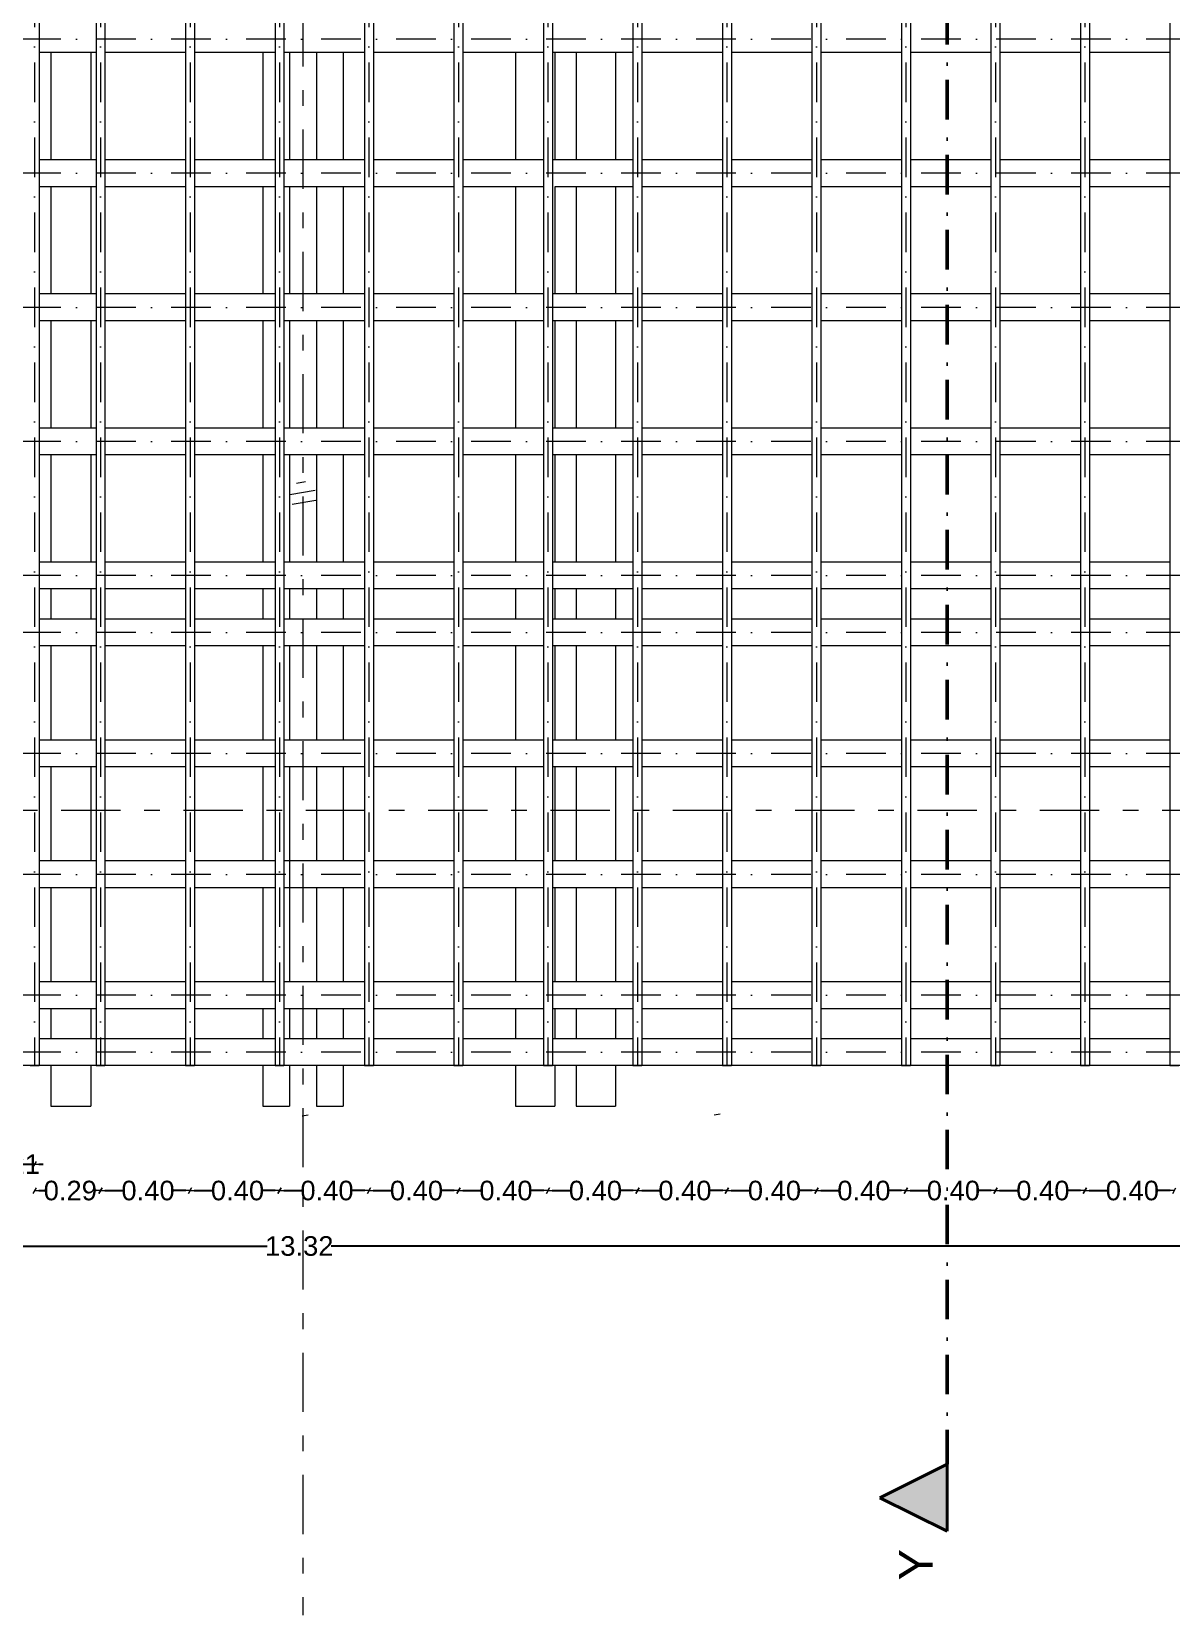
# Model space of a CAD drawing. Header units: millimetres. Extents: x -71878 to 121433, y -67383 to 83273.
# Drawn here: x -28382 to -23288, y 7515 to 14594 of the extents above; entities that cross this region are included whole.
import ezdxf

# ---------------------------------------------------------------- set-up
doc = ezdxf.new("R2010")
doc.units = ezdxf.units.MM
doc.header["$MEASUREMENT"] = 0
doc.set_wipeout_variables(frame=1)
for name, pattern in [('Dot & Dashed', [335.138881, 176.388884, -88.194442, 0, -70.555556]), ('Double Dashed', [546.805537, 264.583325, -105.833328, 70.555556, -105.833328]), ('Wipeout_Contour', [1000, 0, -1000])]:
    doc.linetypes.add(name, pattern=pattern)
for name, color, linetype, lineweight in [('ACOTACIONES', 7, 'Continuous', 9), ('COLUMNAS_Pluma_Nº__6', 255, 'Continuous', 0), ('CORTES_Pluma_Nº__1', 7, 'Continuous', 0), ('CORTES_Pluma_Nº__101', 7, 'Continuous', 40), ('CORTES_Pluma_Nº__121', 7, 'Continuous', 50), ('EJES_Pluma_Nº__21', 7, 'Continuous', 5), ('ENTIRADO_Pluma_Nº__21', 7, 'Continuous', 5), ('Vigas_Pluma_Nº__21', 7, 'Continuous', 5)]:
    doc.layers.add(name, color=color, linetype=linetype, lineweight=lineweight)
doc.layers.add('COLUMNAS', color=7, linetype='Continuous')
doc.layers.add('CORTES', color=7, linetype='Continuous')
doc.layers.add('ENTIRADO_Pluma_Nº__24', color=7, linetype='Continuous', lineweight=5, true_color=0x969696)
doc.layers.add('Vigas_Pluma_Nº__24', color=7, linetype='Continuous', lineweight=5, true_color=0x969696)
doc.styles.add('Estilo_Generado_2', font='Arial.ttf')
doc.dimstyles.new('Estilo_Generado__1', dxfattribs={"dimtxt": 87.5, "dimasz": 19, "dimexe": 0.18, "dimexo": 0, "dimgap": 0.09, "dimtad": 0, "dimlfac": 0.001, "dimzin": 0, "dimdsep": 46, "dimtxsty": 'Estilo_Generado_2', "dimblk": 'ARROWHEAD_2', "dimblk1": 'ARROWHEAD_2', "dimblk2": 'ARROWHEAD_2', "dimcen": 0.09, "dimse1": 1, "dimse2": 1, "dimclrd": 7, "dimclre": 7, "dimclrt": 7, "dimadec": 0, "dimazin": 0, "dimtfac": 1, "dimtmove": 0, "dimatfit": 3, "dimfxl": 1, "dimtolj": 1, "dimtzin": 0, "dimarcsym": 0})
pattern_1 = [(10, (-65843.457, -16262.787), (-7.814168, 44.316348), [])]

# ---------------------------------------------------------------- blocks, each defined once
blk = doc.blocks.new('ARROWHEAD_2')
at = {"color": 0, "linetype": 'Continuous', "lineweight": 0}
for p, q in [((0, 0), (-1, 0)), ((-0.38, -0.66), (0.38, 0.66))]:
    blk.add_line(p, q, dxfattribs=at)
blk = doc.blocks.new('*D432')
at = {"layer": 'ACOTACIONES', "color": 7, "linetype": 'Continuous', "lineweight": -2, "transparency": 16777216}
for p, q in [((-28601.8, 9531.1), (-28620.8, 9531.1)), ((-28582.8, 9531.1), (-28369.3, 9531.1)), ((-28350.3, 9531.1), (-28331.3, 9531.1))]:
    blk.add_line(p, q, dxfattribs=at)
at = {"layer": 'Defpoints', "color": 0, "linetype": 'Continuous', "transparency": 16777216}
for p in [(-28582.8, 9971.8), (-28369.3, 9971.8), (-28369.3, 9531.1)]:
    blk.add_point(p, dxfattribs=at)
at = {"layer": 'ACOTACIONES', "color": 7, "linetype": 'Continuous', "lineweight": -2, "transparency": 16777216, "xscale": 19, "yscale": 19, "zscale": 19}
blk.add_blockref('ARROWHEAD_2', (-28582.8, 9531.1), dxfattribs=at)
at = {"layer": 'ACOTACIONES', "color": 7, "linetype": 'Continuous', "lineweight": -2, "transparency": 16777216, "xscale": 19, "yscale": 19, "zscale": 19, "rotation": 180}
blk.add_blockref('ARROWHEAD_2', (-28369.3, 9531.1), dxfattribs=at)
at = {"layer": 'ACOTACIONES', "color": 7, "linetype": 'Continuous', "transparency": 16777216, "insert": (-28463.7, 9531.1), "char_height": 87.5, "attachment_point": 5, "style": 'Estilo_Generado_2'}
blk.add_mtext('\\A1;0.21', dxfattribs=at)
blk = doc.blocks.new('*D433')
at = {"layer": 'ACOTACIONES', "color": 7, "linetype": 'Continuous', "lineweight": -2, "transparency": 16777216}
for p, q in [((-28350.3, 9413), (-28322.5, 9413)), ((-28093.5, 9413), (-28096.7, 9413))]:
    blk.add_line(p, q, dxfattribs=at)
at = {"layer": 'Defpoints', "color": 0, "linetype": 'Continuous', "transparency": 16777216}
for p in [(-28369.3, 9971.8), (-28074.5, 9971.8), (-28074.5, 9413)]:
    blk.add_point(p, dxfattribs=at)
at = {"layer": 'ACOTACIONES', "color": 7, "linetype": 'Continuous', "lineweight": -2, "transparency": 16777216, "xscale": 19, "yscale": 19, "zscale": 19, "rotation": 180}
blk.add_blockref('ARROWHEAD_2', (-28369.3, 9413), dxfattribs=at)
at = {"layer": 'ACOTACIONES', "color": 7, "linetype": 'Continuous', "lineweight": -2, "transparency": 16777216, "xscale": 19, "yscale": 19, "zscale": 19}
blk.add_blockref('ARROWHEAD_2', (-28074.5, 9413), dxfattribs=at)
at = {"layer": 'ACOTACIONES', "color": 7, "linetype": 'Continuous', "transparency": 16777216, "insert": (-28209.6, 9413), "char_height": 87.5, "attachment_point": 5, "style": 'Estilo_Generado_2'}
blk.add_mtext('\\A1;0.29', dxfattribs=at)
blk = doc.blocks.new('*D434')
at = {"layer": 'ACOTACIONES', "color": 7, "linetype": 'Continuous', "lineweight": -2, "transparency": 16777216}
for p, q in [((-28055.5, 9413), (-27975.1, 9413)), ((-27693.5, 9413), (-27749.3, 9413))]:
    blk.add_line(p, q, dxfattribs=at)
at = {"layer": 'Defpoints', "color": 0, "linetype": 'Continuous', "transparency": 16777216}
for p in [(-28074.5, 9971.8), (-27674.5, 9971.8), (-27674.5, 9413)]:
    blk.add_point(p, dxfattribs=at)
at = {"layer": 'ACOTACIONES', "color": 7, "linetype": 'Continuous', "lineweight": -2, "transparency": 16777216, "xscale": 19, "yscale": 19, "zscale": 19, "rotation": 180}
blk.add_blockref('ARROWHEAD_2', (-28074.5, 9413), dxfattribs=at)
at = {"layer": 'ACOTACIONES', "color": 7, "linetype": 'Continuous', "lineweight": -2, "transparency": 16777216, "xscale": 19, "yscale": 19, "zscale": 19}
blk.add_blockref('ARROWHEAD_2', (-27674.5, 9413), dxfattribs=at)
at = {"layer": 'ACOTACIONES', "color": 7, "linetype": 'Continuous', "transparency": 16777216, "insert": (-27862.2, 9413), "char_height": 87.5, "attachment_point": 5, "style": 'Estilo_Generado_2'}
blk.add_mtext('\\A1;0.40', dxfattribs=at)
blk = doc.blocks.new('*D435')
at = {"layer": 'ACOTACIONES', "color": 7, "linetype": 'Continuous', "lineweight": -2, "transparency": 16777216}
for p, q in [((-27655.5, 9413), (-27575.1, 9413)), ((-27293.5, 9413), (-27349.3, 9413))]:
    blk.add_line(p, q, dxfattribs=at)
at = {"layer": 'Defpoints', "color": 0, "linetype": 'Continuous', "transparency": 16777216}
for p in [(-27674.5, 9971.8), (-27274.5, 9971.8), (-27274.5, 9413)]:
    blk.add_point(p, dxfattribs=at)
at = {"layer": 'ACOTACIONES', "color": 7, "linetype": 'Continuous', "lineweight": -2, "transparency": 16777216, "xscale": 19, "yscale": 19, "zscale": 19, "rotation": 180}
blk.add_blockref('ARROWHEAD_2', (-27674.5, 9413), dxfattribs=at)
at = {"layer": 'ACOTACIONES', "color": 7, "linetype": 'Continuous', "lineweight": -2, "transparency": 16777216, "xscale": 19, "yscale": 19, "zscale": 19}
blk.add_blockref('ARROWHEAD_2', (-27274.5, 9413), dxfattribs=at)
at = {"layer": 'ACOTACIONES', "color": 7, "linetype": 'Continuous', "transparency": 16777216, "insert": (-27462.2, 9413), "char_height": 87.5, "attachment_point": 5, "style": 'Estilo_Generado_2'}
blk.add_mtext('\\A1;0.40', dxfattribs=at)
blk = doc.blocks.new('*D436')
at = {"layer": 'ACOTACIONES', "color": 7, "linetype": 'Continuous', "lineweight": -2, "transparency": 16777216}
for p, q in [((-27255.5, 9413), (-27175.1, 9413)), ((-26893.5, 9413), (-26949.3, 9413))]:
    blk.add_line(p, q, dxfattribs=at)
at = {"layer": 'Defpoints', "color": 0, "linetype": 'Continuous', "transparency": 16777216}
for p in [(-27274.5, 9971.8), (-26874.5, 9971.8), (-26874.5, 9413)]:
    blk.add_point(p, dxfattribs=at)
at = {"layer": 'ACOTACIONES', "color": 7, "linetype": 'Continuous', "lineweight": -2, "transparency": 16777216, "xscale": 19, "yscale": 19, "zscale": 19, "rotation": 180}
blk.add_blockref('ARROWHEAD_2', (-27274.5, 9413), dxfattribs=at)
at = {"layer": 'ACOTACIONES', "color": 7, "linetype": 'Continuous', "lineweight": -2, "transparency": 16777216, "xscale": 19, "yscale": 19, "zscale": 19}
blk.add_blockref('ARROWHEAD_2', (-26874.5, 9413), dxfattribs=at)
at = {"layer": 'ACOTACIONES', "color": 7, "linetype": 'Continuous', "transparency": 16777216, "insert": (-27062.2, 9413), "char_height": 87.5, "attachment_point": 5, "style": 'Estilo_Generado_2'}
blk.add_mtext('\\A1;0.40', dxfattribs=at)
blk = doc.blocks.new('*D437')
at = {"layer": 'ACOTACIONES', "color": 7, "linetype": 'Continuous', "lineweight": -2, "transparency": 16777216}
for p, q in [((-26855.5, 9413), (-26775.1, 9413)), ((-26493.5, 9413), (-26549.3, 9413))]:
    blk.add_line(p, q, dxfattribs=at)
at = {"layer": 'Defpoints', "color": 0, "linetype": 'Continuous', "transparency": 16777216}
for p in [(-26874.5, 9971.8), (-26474.5, 9971.8), (-26474.5, 9413)]:
    blk.add_point(p, dxfattribs=at)
at = {"layer": 'ACOTACIONES', "color": 7, "linetype": 'Continuous', "lineweight": -2, "transparency": 16777216, "xscale": 19, "yscale": 19, "zscale": 19, "rotation": 180}
blk.add_blockref('ARROWHEAD_2', (-26874.5, 9413), dxfattribs=at)
at = {"layer": 'ACOTACIONES', "color": 7, "linetype": 'Continuous', "lineweight": -2, "transparency": 16777216, "xscale": 19, "yscale": 19, "zscale": 19}
blk.add_blockref('ARROWHEAD_2', (-26474.5, 9413), dxfattribs=at)
at = {"layer": 'ACOTACIONES', "color": 7, "linetype": 'Continuous', "transparency": 16777216, "insert": (-26662.2, 9413), "char_height": 87.5, "attachment_point": 5, "style": 'Estilo_Generado_2'}
blk.add_mtext('\\A1;0.40', dxfattribs=at)
blk = doc.blocks.new('*D438')
at = {"layer": 'ACOTACIONES', "color": 7, "linetype": 'Continuous', "lineweight": -2, "transparency": 16777216}
for p, q in [((-26455.5, 9413), (-26375.1, 9413)), ((-26093.5, 9413), (-26149.3, 9413))]:
    blk.add_line(p, q, dxfattribs=at)
at = {"layer": 'Defpoints', "color": 0, "linetype": 'Continuous', "transparency": 16777216}
for p in [(-26474.5, 9971.8), (-26074.5, 9971.8), (-26074.5, 9413)]:
    blk.add_point(p, dxfattribs=at)
at = {"layer": 'ACOTACIONES', "color": 7, "linetype": 'Continuous', "lineweight": -2, "transparency": 16777216, "xscale": 19, "yscale": 19, "zscale": 19, "rotation": 180}
blk.add_blockref('ARROWHEAD_2', (-26474.5, 9413), dxfattribs=at)
at = {"layer": 'ACOTACIONES', "color": 7, "linetype": 'Continuous', "lineweight": -2, "transparency": 16777216, "xscale": 19, "yscale": 19, "zscale": 19}
blk.add_blockref('ARROWHEAD_2', (-26074.5, 9413), dxfattribs=at)
at = {"layer": 'ACOTACIONES', "color": 7, "linetype": 'Continuous', "transparency": 16777216, "insert": (-26262.2, 9413), "char_height": 87.5, "attachment_point": 5, "style": 'Estilo_Generado_2'}
blk.add_mtext('\\A1;0.40', dxfattribs=at)
blk = doc.blocks.new('*D439')
at = {"layer": 'ACOTACIONES', "color": 7, "linetype": 'Continuous', "lineweight": -2, "transparency": 16777216}
for p, q in [((-26055.5, 9413), (-25975.1, 9413)), ((-25693.5, 9413), (-25749.3, 9413))]:
    blk.add_line(p, q, dxfattribs=at)
at = {"layer": 'Defpoints', "color": 0, "linetype": 'Continuous', "transparency": 16777216}
for p in [(-26074.5, 9971.8), (-25674.5, 9971.8), (-25674.5, 9413)]:
    blk.add_point(p, dxfattribs=at)
at = {"layer": 'ACOTACIONES', "color": 7, "linetype": 'Continuous', "lineweight": -2, "transparency": 16777216, "xscale": 19, "yscale": 19, "zscale": 19, "rotation": 180}
blk.add_blockref('ARROWHEAD_2', (-26074.5, 9413), dxfattribs=at)
at = {"layer": 'ACOTACIONES', "color": 7, "linetype": 'Continuous', "lineweight": -2, "transparency": 16777216, "xscale": 19, "yscale": 19, "zscale": 19}
blk.add_blockref('ARROWHEAD_2', (-25674.5, 9413), dxfattribs=at)
at = {"layer": 'ACOTACIONES', "color": 7, "linetype": 'Continuous', "transparency": 16777216, "insert": (-25862.2, 9413), "char_height": 87.5, "attachment_point": 5, "style": 'Estilo_Generado_2'}
blk.add_mtext('\\A1;0.40', dxfattribs=at)
blk = doc.blocks.new('*D440')
at = {"layer": 'ACOTACIONES', "color": 7, "linetype": 'Continuous', "lineweight": -2, "transparency": 16777216}
for p, q in [((-25655.5, 9413), (-25575.1, 9413)), ((-25293.5, 9413), (-25349.3, 9413))]:
    blk.add_line(p, q, dxfattribs=at)
at = {"layer": 'Defpoints', "color": 0, "linetype": 'Continuous', "transparency": 16777216}
for p in [(-25674.5, 9971.8), (-25274.5, 9971.8), (-25274.5, 9413)]:
    blk.add_point(p, dxfattribs=at)
at = {"layer": 'ACOTACIONES', "color": 7, "linetype": 'Continuous', "lineweight": -2, "transparency": 16777216, "xscale": 19, "yscale": 19, "zscale": 19, "rotation": 180}
blk.add_blockref('ARROWHEAD_2', (-25674.5, 9413), dxfattribs=at)
at = {"layer": 'ACOTACIONES', "color": 7, "linetype": 'Continuous', "lineweight": -2, "transparency": 16777216, "xscale": 19, "yscale": 19, "zscale": 19}
blk.add_blockref('ARROWHEAD_2', (-25274.5, 9413), dxfattribs=at)
at = {"layer": 'ACOTACIONES', "color": 7, "linetype": 'Continuous', "transparency": 16777216, "insert": (-25462.2, 9413), "char_height": 87.5, "attachment_point": 5, "style": 'Estilo_Generado_2'}
blk.add_mtext('\\A1;0.40', dxfattribs=at)
blk = doc.blocks.new('*D441')
at = {"layer": 'ACOTACIONES', "color": 7, "linetype": 'Continuous', "lineweight": -2, "transparency": 16777216}
for p, q in [((-25255.5, 9413), (-25175.1, 9413)), ((-24893.5, 9413), (-24949.3, 9413))]:
    blk.add_line(p, q, dxfattribs=at)
at = {"layer": 'Defpoints', "color": 0, "linetype": 'Continuous', "transparency": 16777216}
for p in [(-25274.5, 9971.8), (-24874.5, 9971.8), (-24874.5, 9413)]:
    blk.add_point(p, dxfattribs=at)
at = {"layer": 'ACOTACIONES', "color": 7, "linetype": 'Continuous', "lineweight": -2, "transparency": 16777216, "xscale": 19, "yscale": 19, "zscale": 19, "rotation": 180}
blk.add_blockref('ARROWHEAD_2', (-25274.5, 9413), dxfattribs=at)
at = {"layer": 'ACOTACIONES', "color": 7, "linetype": 'Continuous', "lineweight": -2, "transparency": 16777216, "xscale": 19, "yscale": 19, "zscale": 19}
blk.add_blockref('ARROWHEAD_2', (-24874.5, 9413), dxfattribs=at)
at = {"layer": 'ACOTACIONES', "color": 7, "linetype": 'Continuous', "transparency": 16777216, "insert": (-25062.2, 9413), "char_height": 87.5, "attachment_point": 5, "style": 'Estilo_Generado_2'}
blk.add_mtext('\\A1;0.40', dxfattribs=at)
blk = doc.blocks.new('*D442')
at = {"layer": 'ACOTACIONES', "color": 7, "linetype": 'Continuous', "lineweight": -2, "transparency": 16777216}
for p, q in [((-24855.5, 9413), (-24775.1, 9413)), ((-24493.5, 9413), (-24549.3, 9413))]:
    blk.add_line(p, q, dxfattribs=at)
at = {"layer": 'Defpoints', "color": 0, "linetype": 'Continuous', "transparency": 16777216}
for p in [(-24874.5, 9971.8), (-24474.5, 9971.8), (-24474.5, 9413)]:
    blk.add_point(p, dxfattribs=at)
at = {"layer": 'ACOTACIONES', "color": 7, "linetype": 'Continuous', "lineweight": -2, "transparency": 16777216, "xscale": 19, "yscale": 19, "zscale": 19, "rotation": 180}
blk.add_blockref('ARROWHEAD_2', (-24874.5, 9413), dxfattribs=at)
at = {"layer": 'ACOTACIONES', "color": 7, "linetype": 'Continuous', "lineweight": -2, "transparency": 16777216, "xscale": 19, "yscale": 19, "zscale": 19}
blk.add_blockref('ARROWHEAD_2', (-24474.5, 9413), dxfattribs=at)
at = {"layer": 'ACOTACIONES', "color": 7, "linetype": 'Continuous', "transparency": 16777216, "insert": (-24662.2, 9413), "char_height": 87.5, "attachment_point": 5, "style": 'Estilo_Generado_2'}
blk.add_mtext('\\A1;0.40', dxfattribs=at)
blk = doc.blocks.new('*D443')
at = {"layer": 'ACOTACIONES', "color": 7, "linetype": 'Continuous', "lineweight": -2, "transparency": 16777216}
for p, q in [((-24455.5, 9413), (-24375.1, 9413)), ((-24093.5, 9413), (-24149.3, 9413))]:
    blk.add_line(p, q, dxfattribs=at)
at = {"layer": 'Defpoints', "color": 0, "linetype": 'Continuous', "transparency": 16777216}
for p in [(-24474.5, 9971.8), (-24074.5, 9971.8), (-24074.5, 9413)]:
    blk.add_point(p, dxfattribs=at)
at = {"layer": 'ACOTACIONES', "color": 7, "linetype": 'Continuous', "lineweight": -2, "transparency": 16777216, "xscale": 19, "yscale": 19, "zscale": 19, "rotation": 180}
blk.add_blockref('ARROWHEAD_2', (-24474.5, 9413), dxfattribs=at)
at = {"layer": 'ACOTACIONES', "color": 7, "linetype": 'Continuous', "lineweight": -2, "transparency": 16777216, "xscale": 19, "yscale": 19, "zscale": 19}
blk.add_blockref('ARROWHEAD_2', (-24074.5, 9413), dxfattribs=at)
at = {"layer": 'ACOTACIONES', "color": 7, "linetype": 'Continuous', "transparency": 16777216, "insert": (-24262.2, 9413), "char_height": 87.5, "attachment_point": 5, "style": 'Estilo_Generado_2'}
blk.add_mtext('\\A1;0.40', dxfattribs=at)
blk = doc.blocks.new('*D444')
at = {"layer": 'ACOTACIONES', "color": 7, "linetype": 'Continuous', "lineweight": -2, "transparency": 16777216}
for p, q in [((-24055.5, 9413), (-23975.1, 9413)), ((-23693.5, 9413), (-23749.3, 9413))]:
    blk.add_line(p, q, dxfattribs=at)
at = {"layer": 'Defpoints', "color": 0, "linetype": 'Continuous', "transparency": 16777216}
for p in [(-24074.5, 9971.8), (-23674.5, 9971.8), (-23674.5, 9413)]:
    blk.add_point(p, dxfattribs=at)
at = {"layer": 'ACOTACIONES', "color": 7, "linetype": 'Continuous', "lineweight": -2, "transparency": 16777216, "xscale": 19, "yscale": 19, "zscale": 19, "rotation": 180}
blk.add_blockref('ARROWHEAD_2', (-24074.5, 9413), dxfattribs=at)
at = {"layer": 'ACOTACIONES', "color": 7, "linetype": 'Continuous', "lineweight": -2, "transparency": 16777216, "xscale": 19, "yscale": 19, "zscale": 19}
blk.add_blockref('ARROWHEAD_2', (-23674.5, 9413), dxfattribs=at)
at = {"layer": 'ACOTACIONES', "color": 7, "linetype": 'Continuous', "transparency": 16777216, "insert": (-23862.2, 9413), "char_height": 87.5, "attachment_point": 5, "style": 'Estilo_Generado_2'}
blk.add_mtext('\\A1;0.40', dxfattribs=at)
blk = doc.blocks.new('*D445')
at = {"layer": 'ACOTACIONES', "color": 7, "linetype": 'Continuous', "lineweight": -2, "transparency": 16777216}
for p, q in [((-23655.5, 9413), (-23575.1, 9413)), ((-23293.5, 9413), (-23349.3, 9413))]:
    blk.add_line(p, q, dxfattribs=at)
at = {"layer": 'Defpoints', "color": 0, "linetype": 'Continuous', "transparency": 16777216}
for p in [(-23674.5, 9971.8), (-23274.5, 9971.8), (-23274.5, 9413)]:
    blk.add_point(p, dxfattribs=at)
at = {"layer": 'ACOTACIONES', "color": 7, "linetype": 'Continuous', "lineweight": -2, "transparency": 16777216, "xscale": 19, "yscale": 19, "zscale": 19, "rotation": 180}
blk.add_blockref('ARROWHEAD_2', (-23674.5, 9413), dxfattribs=at)
at = {"layer": 'ACOTACIONES', "color": 7, "linetype": 'Continuous', "lineweight": -2, "transparency": 16777216, "xscale": 19, "yscale": 19, "zscale": 19}
blk.add_blockref('ARROWHEAD_2', (-23274.5, 9413), dxfattribs=at)
at = {"layer": 'ACOTACIONES', "color": 7, "linetype": 'Continuous', "transparency": 16777216, "insert": (-23462.2, 9413), "char_height": 87.5, "attachment_point": 5, "style": 'Estilo_Generado_2'}
blk.add_mtext('\\A1;0.40', dxfattribs=at)
blk = doc.blocks.new('*D453')
at = {"layer": 'ACOTACIONES', "color": 7, "linetype": 'Continuous', "lineweight": -2, "transparency": 16777216}
for p, q in [((-33843.3, 9165), (-27328.9, 9165)), ((-20560.7, 9165), (-27043.4, 9165))]:
    blk.add_line(p, q, dxfattribs=at)
at = {"layer": 'Defpoints', "color": 0, "linetype": 'Continuous', "transparency": 16777216}
for p in [(-33862.3, 9971.8), (-20541.7, 9971.8), (-20541.7, 9165)]:
    blk.add_point(p, dxfattribs=at)
at = {"layer": 'ACOTACIONES', "color": 7, "linetype": 'Continuous', "lineweight": -2, "transparency": 16777216, "xscale": 19, "yscale": 19, "zscale": 19, "rotation": 180}
blk.add_blockref('ARROWHEAD_2', (-33862.3, 9165), dxfattribs=at)
at = {"layer": 'ACOTACIONES', "color": 7, "linetype": 'Continuous', "lineweight": -2, "transparency": 16777216, "xscale": 19, "yscale": 19, "zscale": 19}
blk.add_blockref('ARROWHEAD_2', (-20541.7, 9165), dxfattribs=at)
at = {"layer": 'ACOTACIONES', "color": 7, "linetype": 'Continuous', "transparency": 16777216, "insert": (-27186.1, 9165), "char_height": 87.5, "attachment_point": 5, "style": 'Estilo_Generado_2'}
blk.add_mtext('\\A1;13.32', dxfattribs=at)
blk = doc.blocks.new('Plano de Corte_2_2', base_point=(41553.1, 38501.4))
at = {"layer": 'CORTES', "linetype": 'Continuous', "lineweight": 0, "true_color": 0x000000}
blk.add_hatch(color=18, dxfattribs=at).paths.add_polyline_path([(41553.1, 24153.3), (41553.1, 24453.3), (41253.1, 24303.3)])
at = {"layer": 'CORTES_Pluma_Nº__101', "linetype": 'Continuous'}
for p, q in [((41553.1, 24453.3), (41253.1, 24303.3)), ((41553.1, 24153.3), (41553.1, 24453.3)), ((41253.1, 24303.3), (41553.1, 24153.3))]:
    blk.add_line(p, q, dxfattribs=at)
at = {"layer": 'CORTES_Pluma_Nº__121', "linetype": 'Dot & Dashed'}
blk.add_line((41553.1, 38351.4), (41553.1, 24453.3), dxfattribs=at)
at = {"layer": 'CORTES_Pluma_Nº__1', "insert": (41488.6, 23933.9), "char_height": 150, "attachment_point": 7, "rotation": 90, "style": 'Estilo_Generado_2'}
blk.add_mtext('\\A1;{\\fSwis721 BT|b0|i0|c0|p34;Y}', dxfattribs=at)

msp = doc.modelspace()

# ---------------------------------------------------------------- linework, layer by layer
at = {"layer": 'EJES_Pluma_Nº__21', "linetype": 'Double Dashed'}
msp.add_line((-36998.627, 11113.32), (-18280.743, 11113.32), dxfattribs=at)
at = {"layer": 'ENTIRADO_Pluma_Nº__21', "linetype": 'Continuous'}
for p, q in [((-28349.286, 19149.218), (-28349.286, 9971.763)), ((-28094.507, 19149.218), (-28094.507, 9971.763)), ((-27694.507, 19149.218), (-27694.507, 9971.763)), ((-27654.507, 19149.218), (-27654.507, 9971.763)), ((-27294.507, 19149.218), (-27294.507, 9971.763)), ((-26894.507, 19149.218), (-26894.507, 9971.763)), ((-26854.507, 19149.218), (-26854.507, 9971.763)), ((-26494.507, 19149.218), (-26494.507, 9971.763)), ((-26454.507, 19149.218), (-26454.507, 9971.763)), ((-26094.507, 19149.218), (-26094.507, 9971.763)), ((-26054.507, 19149.218), (-26054.507, 9971.763)), ((-25694.507, 19149.218), (-25694.507, 9971.763)), ((-25654.507, 19149.218), (-25654.507, 9971.763)), ((-25294.507, 19149.218), (-25294.507, 9971.763)), ((-25254.507, 19149.218), (-25254.507, 9971.763)), ((-24894.507, 19149.218), (-24894.507, 9971.763)), ((-24854.507, 19149.218), (-24854.507, 9971.763)), ((-24494.507, 19149.218), (-24494.507, 9971.763)), ((-24454.507, 19149.218), (-24454.507, 9971.763)), ((-24094.507, 19149.218), (-24094.507, 9971.763)), ((-24054.507, 19149.218), (-24054.507, 9971.763)), ((-23694.507, 19149.218), (-23694.507, 9971.763)), ((-23654.507, 19149.218), (-23654.507, 9971.763)), ((-23294.507, 19149.218), (-23294.507, 9971.763)), ((-28054.507, 18234.111), (-28054.507, 9971.763)), ((-28389.286, 9971.763), (-28349.286, 9971.763)), ((-28094.507, 9971.763), (-28054.507, 9971.763)), ((-27694.507, 9971.763), (-27654.507, 9971.763)), ((-27294.507, 9971.763), (-27254.507, 9971.763)), ((-26894.507, 9971.763), (-26854.507, 9971.763)), ((-26494.507, 9971.763), (-26454.507, 9971.763)), ((-26094.507, 9971.763), (-26054.507, 9971.763)), ((-25694.507, 9971.763), (-25654.507, 9971.763)), ((-25294.507, 9971.763), (-25254.507, 9971.763)), ((-24894.507, 9971.763), (-24854.507, 9971.763)), ((-24494.507, 9971.763), (-24454.507, 9971.763)), ((-24094.507, 9971.763), (-24054.507, 9971.763)), ((-23694.507, 9971.763), (-23654.507, 9971.763)), ((-23294.507, 9971.763), (-23254.507, 9971.763))]:
    msp.add_line(p, q, dxfattribs=at)
at = {"layer": 'ENTIRADO_Pluma_Nº__24', "linetype": 'Dot & Dashed'}
for p, q in [((-28369.286, 19149.218), (-28369.286, 9971.763)), ((-28074.507, 19149.218), (-28074.507, 9971.763)), ((-27674.507, 19149.218), (-27674.507, 9971.763)), ((-27274.507, 19149.218), (-27274.507, 9971.763)), ((-26874.507, 19149.218), (-26874.507, 9971.763)), ((-26474.507, 19149.218), (-26474.507, 9971.763)), ((-26074.507, 19149.218), (-26074.507, 9971.763)), ((-25674.507, 19149.218), (-25674.507, 9971.763)), ((-25274.507, 19149.218), (-25274.507, 9971.763)), ((-24874.507, 19149.218), (-24874.507, 9971.763)), ((-24474.507, 19149.218), (-24474.507, 9971.763)), ((-24074.507, 19149.218), (-24074.507, 9971.763)), ((-23674.507, 19149.218), (-23674.507, 9971.763))]:
    msp.add_line(p, q, dxfattribs=at)
at = {"layer": 'Vigas_Pluma_Nº__21', "linetype": 'Continuous'}
for p, q in [((-28094.507, 14500.49), (-28349.286, 14500.49)), ((-28295.973, 14500.49), (-28295.973, 14021.033)), ((-28117.203, 14500.49), (-28117.203, 14021.033)), ((-27694.507, 14500.49), (-28054.507, 14500.49)), ((-27294.507, 14500.49), (-27654.507, 14500.49)), ((-27349.525, 14500.49), (-27349.525, 14021.033)), ((-26894.507, 14500.49), (-27254.507, 14500.49)), ((-27229.525, 14500.49), (-27229.525, 14021.033)), ((-27109.525, 14500.49), (-27109.525, 14021.033)), ((-26989.525, 14500.49), (-26989.525, 14021.033)), ((-26494.507, 14500.49), (-26854.507, 14500.49)), ((-26094.507, 14500.49), (-26454.507, 14500.49)), ((-26220.217, 14500.49), (-26220.217, 14021.033)), ((-25694.507, 14500.49), (-26054.507, 14500.49)), ((-26043.078, 14500.49), (-26043.078, 14021.033)), ((-25949.028, 14500.49), (-25949.028, 14021.033)), ((-25772.298, 14500.49), (-25772.298, 14021.033)), ((-25294.507, 14500.49), (-25654.507, 14500.49)), ((-24894.507, 14500.49), (-25254.507, 14500.49)), ((-24494.507, 14500.49), (-24854.507, 14500.49)), ((-24094.507, 14500.49), (-24454.507, 14500.49)), ((-23694.507, 14500.49), (-24054.507, 14500.49)), ((-23294.507, 14500.49), (-23654.507, 14500.49)), ((-28094.507, 14021.033), (-28349.286, 14021.033)), ((-27694.507, 14021.033), (-28054.507, 14021.033)), ((-27294.507, 14021.033), (-27654.507, 14021.033)), ((-26894.507, 14021.033), (-27254.507, 14021.033)), ((-26494.507, 14021.033), (-26854.507, 14021.033)), ((-26094.507, 14021.033), (-26454.507, 14021.033)), ((-25694.507, 14021.033), (-26054.507, 14021.033)), ((-25294.507, 14021.033), (-25654.507, 14021.033)), ((-24894.507, 14021.033), (-25254.507, 14021.033)), ((-24494.507, 14021.033), (-24854.507, 14021.033)), ((-24094.507, 14021.033), (-24454.507, 14021.033)), ((-23694.507, 14021.033), (-24054.507, 14021.033)), ((-23294.507, 14021.033), (-23654.507, 14021.033)), ((-28094.507, 13901.033), (-28349.286, 13901.033)), ((-28295.973, 13901.033), (-28295.973, 13421.576)), ((-28117.203, 13901.033), (-28117.203, 13421.576)), ((-27694.507, 13901.033), (-28054.507, 13901.033)), ((-27294.507, 13901.033), (-27654.507, 13901.033)), ((-27349.525, 13901.033), (-27349.525, 13421.576)), ((-26894.507, 13901.033), (-27254.507, 13901.033)), ((-27229.525, 13901.033), (-27229.525, 13421.576)), ((-27109.525, 13901.033), (-27109.525, 13421.576)), ((-26989.525, 13901.033), (-26989.525, 13421.576)), ((-26494.507, 13901.033), (-26854.507, 13901.033)), ((-26094.507, 13901.033), (-26454.507, 13901.033)), ((-26220.217, 13901.033), (-26220.217, 13421.576)), ((-25694.507, 13901.033), (-26043.078, 13901.033)), ((-26043.078, 13901.033), (-26043.078, 13421.576)), ((-25949.028, 13901.033), (-25949.028, 13421.576)), ((-25772.298, 13901.033), (-25772.298, 13421.576)), ((-25294.507, 13901.033), (-25654.507, 13901.033)), ((-24894.507, 13901.033), (-25254.507, 13901.033)), ((-24494.507, 13901.033), (-24854.507, 13901.033)), ((-24094.507, 13901.033), (-24454.507, 13901.033)), ((-23694.507, 13901.033), (-24054.507, 13901.033)), ((-23294.507, 13901.033), (-23654.507, 13901.033)), ((-28094.507, 13421.576), (-28349.286, 13421.576)), ((-27694.507, 13421.576), (-28054.507, 13421.576)), ((-27294.507, 13421.576), (-27654.507, 13421.576)), ((-26894.507, 13421.576), (-27254.507, 13421.576)), ((-26494.507, 13421.576), (-26854.507, 13421.576)), ((-26094.507, 13421.576), (-26454.507, 13421.576)), ((-25694.507, 13421.576), (-26054.507, 13421.576)), ((-25294.507, 13421.576), (-25654.507, 13421.576)), ((-24894.507, 13421.576), (-25254.507, 13421.576)), ((-24494.507, 13421.576), (-24854.507, 13421.576)), ((-24094.507, 13421.576), (-24454.507, 13421.576)), ((-23694.507, 13421.576), (-24054.507, 13421.576)), ((-23294.507, 13421.576), (-23654.507, 13421.576)), ((-28094.507, 13301.576), (-28349.286, 13301.576)), ((-28295.973, 13301.576), (-28295.973, 12822.119)), ((-28117.203, 13301.576), (-28117.203, 12822.119)), ((-27694.507, 13301.576), (-28054.507, 13301.576)), ((-27294.507, 13301.576), (-27654.507, 13301.576)), ((-27349.525, 13301.576), (-27349.525, 12822.119)), ((-26894.507, 13301.576), (-27254.507, 13301.576)), ((-27229.525, 13301.576), (-27229.525, 12822.119)), ((-27109.525, 13301.576), (-27109.525, 12822.119)), ((-26989.525, 13301.576), (-26989.525, 12822.119)), ((-26494.507, 13301.576), (-26854.507, 13301.576)), ((-26094.507, 13301.576), (-26454.507, 13301.576)), ((-26220.217, 13301.576), (-26220.217, 12822.119)), ((-25694.507, 13301.576), (-26054.507, 13301.576)), ((-26043.078, 13301.576), (-26043.078, 12822.119)), ((-25949.028, 13301.576), (-25949.028, 12822.119)), ((-25772.298, 13301.576), (-25772.298, 12822.119)), ((-25294.507, 13301.576), (-25654.507, 13301.576)), ((-24894.507, 13301.576), (-25254.507, 13301.576)), ((-24494.507, 13301.576), (-24854.507, 13301.576)), ((-24094.507, 13301.576), (-24454.507, 13301.576)), ((-23694.507, 13301.576), (-24054.507, 13301.576)), ((-23294.507, 13301.576), (-23654.507, 13301.576)), ((-28094.507, 12822.119), (-28349.286, 12822.119)), ((-27694.507, 12822.119), (-28054.507, 12822.119)), ((-27294.507, 12822.119), (-27654.507, 12822.119)), ((-26894.507, 12822.119), (-27254.507, 12822.119)), ((-26494.507, 12822.119), (-26854.507, 12822.119)), ((-26094.507, 12822.119), (-26454.507, 12822.119)), ((-25694.507, 12822.119), (-26054.507, 12822.119)), ((-25294.507, 12822.119), (-25654.507, 12822.119)), ((-24894.507, 12822.119), (-25254.507, 12822.119)), ((-24494.507, 12822.119), (-24854.507, 12822.119)), ((-24094.507, 12822.119), (-24454.507, 12822.119)), ((-23694.507, 12822.119), (-24054.507, 12822.119)), ((-23294.507, 12822.119), (-23654.507, 12822.119)), ((-28094.507, 12702.119), (-28349.286, 12702.119)), ((-28295.973, 12702.119), (-28295.973, 12222.662)), ((-28117.203, 12702.119), (-28117.203, 12222.662)), ((-27694.507, 12702.119), (-28054.507, 12702.119)), ((-27294.507, 12702.119), (-27654.507, 12702.119)), ((-27349.525, 12702.119), (-27349.525, 12222.662)), ((-26894.507, 12702.119), (-27254.507, 12702.119)), ((-26989.525, 12702.119), (-26989.525, 12222.662)), ((-26494.507, 12702.119), (-26854.507, 12702.119)), ((-26094.507, 12702.119), (-26454.507, 12702.119)), ((-26220.217, 12702.119), (-26220.217, 12222.662)), ((-25694.507, 12702.119), (-26054.507, 12702.119)), ((-26043.078, 12702.119), (-26043.078, 12222.662)), ((-25949.028, 12702.119), (-25949.028, 12222.662)), ((-25772.298, 12702.119), (-25772.298, 12222.662)), ((-25294.507, 12702.119), (-25654.507, 12702.119)), ((-24894.507, 12702.119), (-25254.507, 12702.119)), ((-24494.507, 12702.119), (-24854.507, 12702.119)), ((-24094.507, 12702.119), (-24454.507, 12702.119)), ((-23694.507, 12702.119), (-24054.507, 12702.119)), ((-23294.507, 12702.119), (-23654.507, 12702.119)), ((-28094.507, 12222.662), (-28349.286, 12222.662)), ((-27694.507, 12222.662), (-28054.507, 12222.662)), ((-27294.507, 12222.662), (-27654.507, 12222.662)), ((-26894.507, 12222.662), (-27254.507, 12222.662)), ((-26494.507, 12222.662), (-26854.507, 12222.662)), ((-26094.507, 12222.662), (-26454.507, 12222.662)), ((-25694.507, 12222.662), (-26054.507, 12222.662)), ((-25294.507, 12222.662), (-25654.507, 12222.662)), ((-24894.507, 12222.662), (-25254.507, 12222.662)), ((-24494.507, 12222.662), (-24854.507, 12222.662)), ((-24094.507, 12222.662), (-24454.507, 12222.662)), ((-23694.507, 12222.662), (-24054.507, 12222.662)), ((-23294.507, 12222.662), (-23654.507, 12222.662)), ((-28094.507, 12102.662), (-28349.286, 12102.662)), ((-28295.973, 12102.662), (-28295.973, 11968.241)), ((-28117.203, 12102.662), (-28117.203, 11968.241)), ((-27694.507, 12102.662), (-28054.507, 12102.662)), ((-27294.507, 12102.662), (-27654.507, 12102.662)), ((-27349.525, 12102.662), (-27349.525, 11968.241)), ((-26894.507, 12102.662), (-27254.507, 12102.662)), ((-27229.525, 12102.662), (-27229.525, 11968.241)), ((-27109.525, 12102.662), (-27109.525, 11968.241)), ((-26989.525, 12102.662), (-26989.525, 11968.241)), ((-26494.507, 12102.662), (-26854.507, 12102.662)), ((-26094.507, 12102.662), (-26454.507, 12102.662)), ((-26220.217, 12102.662), (-26220.217, 11968.241)), ((-25694.507, 12102.662), (-26054.507, 12102.662)), ((-26043.078, 12102.662), (-26043.078, 11968.241)), ((-25949.028, 12102.662), (-25949.028, 11968.241)), ((-25772.298, 12102.662), (-25772.298, 11968.241)), ((-25294.507, 12102.662), (-25654.507, 12102.662)), ((-24894.507, 12102.662), (-25254.507, 12102.662)), ((-24494.507, 12102.662), (-24854.507, 12102.662)), ((-24094.507, 12102.662), (-24454.507, 12102.662)), ((-23694.507, 12102.662), (-24054.507, 12102.662)), ((-23294.507, 12102.662), (-23654.507, 12102.662)), ((-28094.507, 11968.241), (-28349.286, 11968.241)), ((-27694.507, 11968.241), (-28054.507, 11968.241)), ((-27294.507, 11968.241), (-27654.507, 11968.241)), ((-26894.507, 11968.241), (-27254.507, 11968.241)), ((-26494.507, 11968.241), (-26854.507, 11968.241)), ((-26094.507, 11968.241), (-26454.507, 11968.241)), ((-25694.507, 11968.241), (-26054.507, 11968.241)), ((-25294.507, 11968.241), (-25654.507, 11968.241)), ((-24894.507, 11968.241), (-25254.507, 11968.241)), ((-24494.507, 11968.241), (-24854.507, 11968.241)), ((-24094.507, 11968.241), (-24454.507, 11968.241)), ((-23694.507, 11968.241), (-24054.507, 11968.241)), ((-23294.507, 11968.241), (-23654.507, 11968.241)), ((-28094.507, 11848.241), (-28349.286, 11848.241)), ((-28295.973, 11848.241), (-28295.973, 11427.556)), ((-28117.203, 11848.241), (-28117.203, 11427.556)), ((-27694.507, 11848.241), (-28054.507, 11848.241)), ((-27294.507, 11848.241), (-27654.507, 11848.241)), ((-27349.525, 11848.241), (-27349.525, 11427.556)), ((-26894.507, 11848.241), (-27254.507, 11848.241)), ((-27229.525, 11848.241), (-27229.525, 11427.556)), ((-27109.525, 11848.241), (-27109.525, 11427.556)), ((-26989.525, 11848.241), (-26989.525, 11427.556)), ((-26494.507, 11848.241), (-26854.507, 11848.241)), ((-26094.507, 11848.241), (-26454.507, 11848.241)), ((-26220.217, 11848.241), (-26220.217, 11427.556)), ((-25694.507, 11848.241), (-26054.507, 11848.241)), ((-26043.078, 11848.241), (-26043.078, 11427.556)), ((-25949.028, 11848.241), (-25949.028, 11427.556)), ((-25772.298, 11848.241), (-25772.298, 11427.556)), ((-25294.507, 11848.241), (-25654.507, 11848.241)), ((-24894.507, 11848.241), (-25254.507, 11848.241)), ((-24494.507, 11848.241), (-24854.507, 11848.241)), ((-24094.507, 11848.241), (-24454.507, 11848.241)), ((-23694.507, 11848.241), (-24054.507, 11848.241)), ((-23294.507, 11848.241), (-23654.507, 11848.241)), ((-28094.507, 11427.556), (-28349.286, 11427.556)), ((-27694.507, 11427.556), (-28054.507, 11427.556)), ((-27294.507, 11427.556), (-27654.507, 11427.556)), ((-26894.507, 11427.556), (-27254.507, 11427.556)), ((-26494.507, 11427.556), (-26854.507, 11427.556)), ((-26094.507, 11427.556), (-26454.507, 11427.556)), ((-25694.507, 11427.556), (-26054.507, 11427.556)), ((-25294.507, 11427.556), (-25654.507, 11427.556)), ((-24894.507, 11427.556), (-25254.507, 11427.556)), ((-24494.507, 11427.556), (-24854.507, 11427.556)), ((-24094.507, 11427.556), (-24454.507, 11427.556)), ((-23694.507, 11427.556), (-24054.507, 11427.556)), ((-23294.507, 11427.556), (-23654.507, 11427.556)), ((-28094.507, 11307.556), (-28349.286, 11307.556)), ((-28295.973, 11307.556), (-28295.973, 10886.87)), ((-28117.203, 11307.556), (-28117.203, 10886.87)), ((-27694.507, 11307.556), (-28054.507, 11307.556)), ((-27294.507, 11307.556), (-27654.507, 11307.556)), ((-27349.525, 11307.556), (-27349.525, 10886.87)), ((-26894.507, 11307.556), (-27254.507, 11307.556)), ((-27229.525, 11307.556), (-27229.525, 10346.184)), ((-27109.525, 11307.556), (-27109.525, 10886.87)), ((-26989.525, 11307.556), (-26989.525, 10886.87)), ((-26494.507, 11307.556), (-26854.507, 11307.556)), ((-26094.507, 11307.556), (-26454.507, 11307.556)), ((-26220.217, 11307.556), (-26220.217, 10886.87)), ((-25694.507, 11307.556), (-26054.507, 11307.556)), ((-26043.078, 11307.556), (-26043.078, 10886.87)), ((-25949.028, 11307.556), (-25949.028, 10886.87)), ((-25772.298, 11307.556), (-25772.298, 10886.87)), ((-25294.507, 11307.556), (-25654.507, 11307.556)), ((-24894.507, 11307.556), (-25254.507, 11307.556)), ((-24494.507, 11307.556), (-24854.507, 11307.556)), ((-24094.507, 11307.556), (-24454.507, 11307.556)), ((-23694.507, 11307.556), (-24054.507, 11307.556)), ((-23294.507, 11307.556), (-23654.507, 11307.556)), ((-28094.507, 10886.87), (-28349.286, 10886.87)), ((-27694.507, 10886.87), (-28054.507, 10886.87)), ((-27294.507, 10886.87), (-27654.507, 10886.87)), ((-26894.507, 10886.87), (-27254.507, 10886.87)), ((-26494.507, 10886.87), (-26854.507, 10886.87)), ((-26094.507, 10886.87), (-26454.507, 10886.87)), ((-25694.507, 10886.87), (-26054.507, 10886.87)), ((-25294.507, 10886.87), (-25654.507, 10886.87)), ((-24894.507, 10886.87), (-25254.507, 10886.87)), ((-24494.507, 10886.87), (-24854.507, 10886.87)), ((-24094.507, 10886.87), (-24454.507, 10886.87)), ((-23694.507, 10886.87), (-24054.507, 10886.87)), ((-23294.507, 10886.87), (-23654.507, 10886.87)), ((-28094.507, 10766.87), (-28349.286, 10766.87)), ((-28295.973, 10766.87), (-28295.973, 10346.184)), ((-28117.203, 10766.87), (-28117.203, 10346.184)), ((-27694.507, 10766.87), (-28054.507, 10766.87)), ((-27294.507, 10766.87), (-27654.507, 10766.87)), ((-27349.525, 10766.87), (-27349.525, 10346.184)), ((-26894.507, 10766.87), (-27254.507, 10766.87)), ((-27109.525, 10766.87), (-27109.525, 10346.184)), ((-26989.525, 10766.87), (-26989.525, 10346.184)), ((-26494.507, 10766.87), (-26854.507, 10766.87)), ((-26094.507, 10766.87), (-26454.507, 10766.87)), ((-26220.217, 10766.87), (-26220.217, 10346.184)), ((-25694.507, 10766.87), (-26054.507, 10766.87)), ((-26043.078, 10766.87), (-26043.078, 10346.184)), ((-25949.028, 10766.87), (-25949.028, 10346.184)), ((-25772.298, 10766.87), (-25772.298, 10346.184)), ((-25294.507, 10766.87), (-25654.507, 10766.87)), ((-24894.507, 10766.87), (-25254.507, 10766.87)), ((-24494.507, 10766.87), (-24854.507, 10766.87)), ((-24094.507, 10766.87), (-24454.507, 10766.87)), ((-23694.507, 10766.87), (-24054.507, 10766.87)), ((-23294.507, 10766.87), (-23654.507, 10766.87)), ((-28094.507, 10346.184), (-28349.286, 10346.184)), ((-27694.507, 10346.184), (-28054.507, 10346.184)), ((-27294.507, 10346.184), (-27654.507, 10346.184)), ((-26894.507, 10346.184), (-27254.507, 10346.184)), ((-26494.507, 10346.184), (-26854.507, 10346.184)), ((-26094.507, 10346.184), (-26454.507, 10346.184)), ((-25694.507, 10346.184), (-26054.507, 10346.184)), ((-25294.507, 10346.184), (-25654.507, 10346.184)), ((-24894.507, 10346.184), (-25254.507, 10346.184)), ((-24494.507, 10346.184), (-24854.507, 10346.184)), ((-24094.507, 10346.184), (-24454.507, 10346.184)), ((-23694.507, 10346.184), (-24054.507, 10346.184)), ((-23294.507, 10346.184), (-23654.507, 10346.184)), ((-28094.507, 10226.184), (-28349.286, 10226.184)), ((-28295.973, 10226.184), (-28295.973, 10091.763)), ((-28117.203, 10226.184), (-28117.203, 10091.763)), ((-27694.507, 10226.184), (-28054.507, 10226.184)), ((-27294.507, 10226.184), (-27654.507, 10226.184)), ((-27349.525, 10226.184), (-27349.525, 10091.763)), ((-26894.507, 10226.184), (-27254.507, 10226.184)), ((-27229.525, 10226.184), (-27229.525, 10091.763)), ((-27109.525, 10226.184), (-27109.525, 10091.763)), ((-26989.525, 10226.184), (-26989.525, 10091.763)), ((-26494.507, 10226.184), (-26854.507, 10226.184)), ((-26094.507, 10226.184), (-26454.507, 10226.184)), ((-26220.217, 10226.184), (-26220.217, 10091.763)), ((-25694.507, 10226.184), (-26054.507, 10226.184)), ((-26043.078, 10226.184), (-26043.078, 10091.763)), ((-25949.028, 10226.184), (-25949.028, 10091.763)), ((-25772.298, 10226.184), (-25772.298, 10091.763)), ((-25294.507, 10226.184), (-25654.507, 10226.184)), ((-24894.507, 10226.184), (-25254.507, 10226.184)), ((-24494.507, 10226.184), (-24854.507, 10226.184)), ((-24094.507, 10226.184), (-24454.507, 10226.184)), ((-23694.507, 10226.184), (-24054.507, 10226.184)), ((-23294.507, 10226.184), (-23654.507, 10226.184)), ((-27694.507, 10091.763), (-28349.286, 10091.763)), ((-27294.507, 10091.763), (-27654.507, 10091.763)), ((-26894.507, 10091.763), (-27254.507, 10091.763)), ((-26494.507, 10091.763), (-26854.507, 10091.763)), ((-26094.507, 10091.763), (-26454.507, 10091.763)), ((-25694.507, 10091.763), (-26054.507, 10091.763)), ((-25294.507, 10091.763), (-25654.507, 10091.763)), ((-24894.507, 10091.763), (-25254.507, 10091.763)), ((-24494.507, 10091.763), (-24854.507, 10091.763)), ((-24094.507, 10091.763), (-24454.507, 10091.763)), ((-23694.507, 10091.763), (-24054.507, 10091.763)), ((-23294.507, 10091.763), (-23654.507, 10091.763)), ((-20541.684, 9971.763), (-33862.29, 9971.763)), ((-28295.973, 9971.763), (-28295.973, 9790.492)), ((-28117.203, 9971.763), (-28117.203, 9790.492)), ((-27349.525, 9971.763), (-27349.525, 9790.492)), ((-26989.525, 9971.763), (-26989.525, 9790.492)), ((-26043.078, 9971.763), (-26043.078, 9790.492)), ((-25949.028, 9971.763), (-25949.028, 9790.492)), ((-25772.298, 9971.763), (-25772.298, 9790.492)), ((-28295.973, 9790.492), (-28175.973, 9790.492)), ((-28237.203, 9790.492), (-28117.203, 9790.492)), ((-26163.078, 9790.492), (-26043.078, 9790.492)), ((-25949.028, 9790.492), (-25829.028, 9790.492)), ((-25892.298, 9790.492), (-25772.298, 9790.492))]:
    msp.add_line(p, q, dxfattribs=at)
at = {"layer": 'Vigas_Pluma_Nº__24', "linetype": 'Dot & Dashed'}
for p, q in [((-20541.684, 14560.49), (-33862.29, 14560.49)), ((-20541.684, 13961.033), (-33862.29, 13961.033)), ((-20541.684, 13361.576), (-33862.29, 13361.576)), ((-20541.684, 12762.119), (-33862.29, 12762.119)), ((-20541.684, 12162.662), (-33862.29, 12162.662)), ((-20541.684, 11908.241), (-33862.29, 11908.241)), ((-20541.684, 11367.556), (-33862.29, 11367.556)), ((-20541.684, 10826.87), (-33862.29, 10826.87)), ((-20541.684, 10286.184), (-33862.29, 10286.184)), ((-20541.684, 10031.763), (-33862.29, 10031.763))]:
    msp.add_line(p, q, dxfattribs=at)

# ---------------------------------------------------------------- block references
at = {"layer": 'CORTES'}
msp.add_blockref('Plano de Corte_2_2', (-24290.395, 22238.593), dxfattribs=at)

# ---------------------------------------------------------------- dimensions: what is measured, and where the dimension line sits
at = {"layer": 'ACOTACIONES', "linetype": 'Continuous'}
for base, p1, p2, picture, middle in [((-28369.286, 9531.08), (-28582.763, 9971.763), (-28369.286, 9971.763), '*D432', (-28463.688, 9531.08)), ((-28074.507, 9412.955), (-28369.286, 9971.763), (-28074.507, 9971.763), '*D433', (-28209.56, 9412.955)), ((-27674.507, 9412.955), (-28074.507, 9971.763), (-27674.507, 9971.763), '*D434', (-27862.17, 9412.955)), ((-27274.507, 9412.955), (-27674.507, 9971.763), (-27274.507, 9971.763), '*D435', (-27462.17, 9412.955)), ((-26474.507, 9412.955), (-26874.507, 9971.763), (-26474.507, 9971.763), '*D437', (-26662.17, 9412.955)), ((-25674.507, 9412.955), (-26074.507, 9971.763), (-25674.507, 9971.763), '*D439', (-25862.17, 9412.955)), ((-24474.507, 9412.955), (-24874.507, 9971.763), (-24474.507, 9971.763), '*D442', (-24662.17, 9412.955)), ((-24074.507, 9412.955), (-24474.507, 9971.763), (-24074.507, 9971.763), '*D443', (-24262.17, 9412.955)), ((-23674.507, 9412.955), (-24074.507, 9971.763), (-23674.507, 9971.763), '*D444', (-23862.17, 9412.955)), ((-23274.507, 9412.955), (-23674.507, 9971.763), (-23274.507, 9971.763), '*D445', (-23462.17, 9412.955))]:
    dim = msp.add_linear_dim(base=base, p1=p1, p2=p2, dimstyle='Estilo_Generado__1', dxfattribs=at)
    dim.commit()
    dim.dimension.update_dxf_attribs({"geometry": picture, "text_midpoint": middle, "dimtype": 160})

# ---------------------------------------------------------------- wipeouts: each hides what was drawn before it
at = {"color": 254, "linetype": 'Wipeout_Contour', "lineweight": 0, "ltscale": 964185.40897}
msp.add_wipeout([(-27226.589, 12500.169), (-27218.066, 12482.123), (-27204.793, 12467.802), (-27188.066, 12458.607), (-27169.525, 12455.439), (-27150.984, 12458.607), (-27134.258, 12467.802), (-27120.984, 12482.123), (-27112.462, 12500.169), (-27109.525, 12520.174), (-27112.462, 12540.178), (-27120.984, 12558.224), (-27134.258, 12572.545), (-27150.984, 12581.74), (-27169.525, 12584.908), (-27188.066, 12581.74), (-27204.793, 12572.545), (-27218.066, 12558.224), (-27226.589, 12540.178), (-27229.525, 12520.174)], dxfattribs=at).dxf.layer = 'COLUMNAS'
at = {"color": 254, "linetype": 'Wipeout_Contour', "lineweight": 0, "ltscale": 233047.846449}
msp.add_wipeout([(-27201.048, 9747.288), (-27138.002, 9747.288), (-27150.984, 9754.433), (-27169.525, 9757.604), (-27188.066, 9754.433)], dxfattribs=at).dxf.layer = 'COLUMNAS'
at = {"color": 254, "linetype": 'Wipeout_Contour', "lineweight": 0, "ltscale": 284047.641818}
msp.add_wipeout([(-26328.025, 9747.288), (-26251.34, 9747.288), (-26263.608, 9755.78), (-26282.389, 9760.666), (-26302.615, 9759.233), (-26322.305, 9751.62)], dxfattribs=at).dxf.layer = 'COLUMNAS'
at = {"color": 254, "linetype": 'Wipeout_Contour', "lineweight": 0, "ltscale": 288980.435954}
msp.add_wipeout([(-25342.209, 9747.288), (-25271.927, 9747.288), (-25280.373, 9752.005), (-25301.607, 9757.192), (-25322.346, 9756.088), (-25340.562, 9748.799)], dxfattribs=at).dxf.layer = 'COLUMNAS'

# ---------------------------------------------------------------- next in the draw order: hatches: boundary and pattern name
at = {"layer": 'COLUMNAS_Pluma_Nº__6', "linetype": 'Continuous'}
h = msp.add_hatch(dxfattribs=at)
h.set_pattern_fill('WOOD_0002', color=256, style=0, pattern_type=2)
h.set_pattern_definition(pattern_1)
h.paths.add_polyline_path([(-27226.589, 12500.169), (-27218.066, 12482.123), (-27204.793, 12467.802), (-27188.066, 12458.607), (-27169.525, 12455.439), (-27150.984, 12458.607), (-27134.258, 12467.802), (-27120.984, 12482.123), (-27112.462, 12500.169), (-27109.525, 12520.174), (-27112.462, 12540.178), (-27120.984, 12558.224), (-27134.258, 12572.545), (-27150.984, 12581.74), (-27169.525, 12584.908), (-27188.066, 12581.74), (-27204.793, 12572.545), (-27218.066, 12558.224), (-27226.589, 12540.178), (-27229.525, 12520.174)])
h = msp.add_hatch(dxfattribs=at)
h.set_pattern_fill('WOOD_0002', color=256, style=0, pattern_type=2)
h.set_pattern_definition(pattern_1)
h.paths.add_polyline_path([(-27201.048, 9747.288), (-27138.002, 9747.288), (-27150.984, 9754.433), (-27169.525, 9757.604), (-27188.066, 9754.433)])
h = msp.add_hatch(dxfattribs=at)
h.set_pattern_fill('WOOD_0002', color=256, style=0, pattern_type=2)
h.set_pattern_definition(pattern_1)
h.paths.add_polyline_path([(-25342.209, 9747.288), (-25271.927, 9747.288), (-25280.373, 9752.005), (-25301.607, 9757.192), (-25322.346, 9756.088), (-25340.562, 9748.799)])

# ---------------------------------------------------------------- next in the draw order: linework, layer by layer
at = {"layer": 'EJES_Pluma_Nº__21', "linetype": 'Double Dashed'}
msp.add_line((-27169.525, 23452.423), (-27169.525, 7514.544), dxfattribs=at)
at = {"layer": 'ENTIRADO_Pluma_Nº__21', "linetype": 'Continuous'}
msp.add_line((-27254.507, 19149.218), (-27254.507, 9971.763), dxfattribs=at)
at = {"layer": 'Vigas_Pluma_Nº__21', "linetype": 'Continuous'}
for p, q in [((-27229.525, 12702.119), (-27229.525, 12222.662)), ((-27109.525, 12702.119), (-27109.525, 12222.662)), ((-27229.525, 9971.763), (-27229.525, 9790.492)), ((-27109.525, 9971.763), (-27109.525, 9790.492)), ((-26220.217, 9971.763), (-26220.217, 9790.492)), ((-27349.525, 9790.492), (-27229.525, 9790.492)), ((-27349.525, 9790.492), (-27229.525, 9790.492)), ((-27109.525, 9790.492), (-26989.525, 9790.492)), ((-27109.525, 9790.492), (-26989.525, 9790.492)), ((-26220.217, 9790.492), (-26100.217, 9790.492))]:
    msp.add_line(p, q, dxfattribs=at)

# ---------------------------------------------------------------- next in the draw order: dimensions: what is measured, and where the dimension line sits
at = {"layer": 'ACOTACIONES', "linetype": 'Continuous'}
for base, p1, p2, picture, middle in [((-20541.684, 9165.039), (-33862.29, 9971.763), (-20541.684, 9971.763), '*D453', (-27186.134, 9165.039)), ((-26874.507, 9412.955), (-27274.507, 9971.763), (-26874.507, 9971.763), '*D436', (-27062.17, 9412.955)), ((-26074.507, 9412.955), (-26474.507, 9971.763), (-26074.507, 9971.763), '*D438', (-26262.17, 9412.955)), ((-25274.507, 9412.955), (-25674.507, 9971.763), (-25274.507, 9971.763), '*D440', (-25462.17, 9412.955)), ((-24874.507, 9412.955), (-25274.507, 9971.763), (-24874.507, 9971.763), '*D441', (-25062.17, 9412.955))]:
    dim = msp.add_linear_dim(base=base, p1=p1, p2=p2, dimstyle='Estilo_Generado__1', dxfattribs=at)
    dim.commit()
    dim.dimension.update_dxf_attribs({"geometry": picture, "text_midpoint": middle, "dimtype": 160})

doc.saveas('drawing.dxf')
